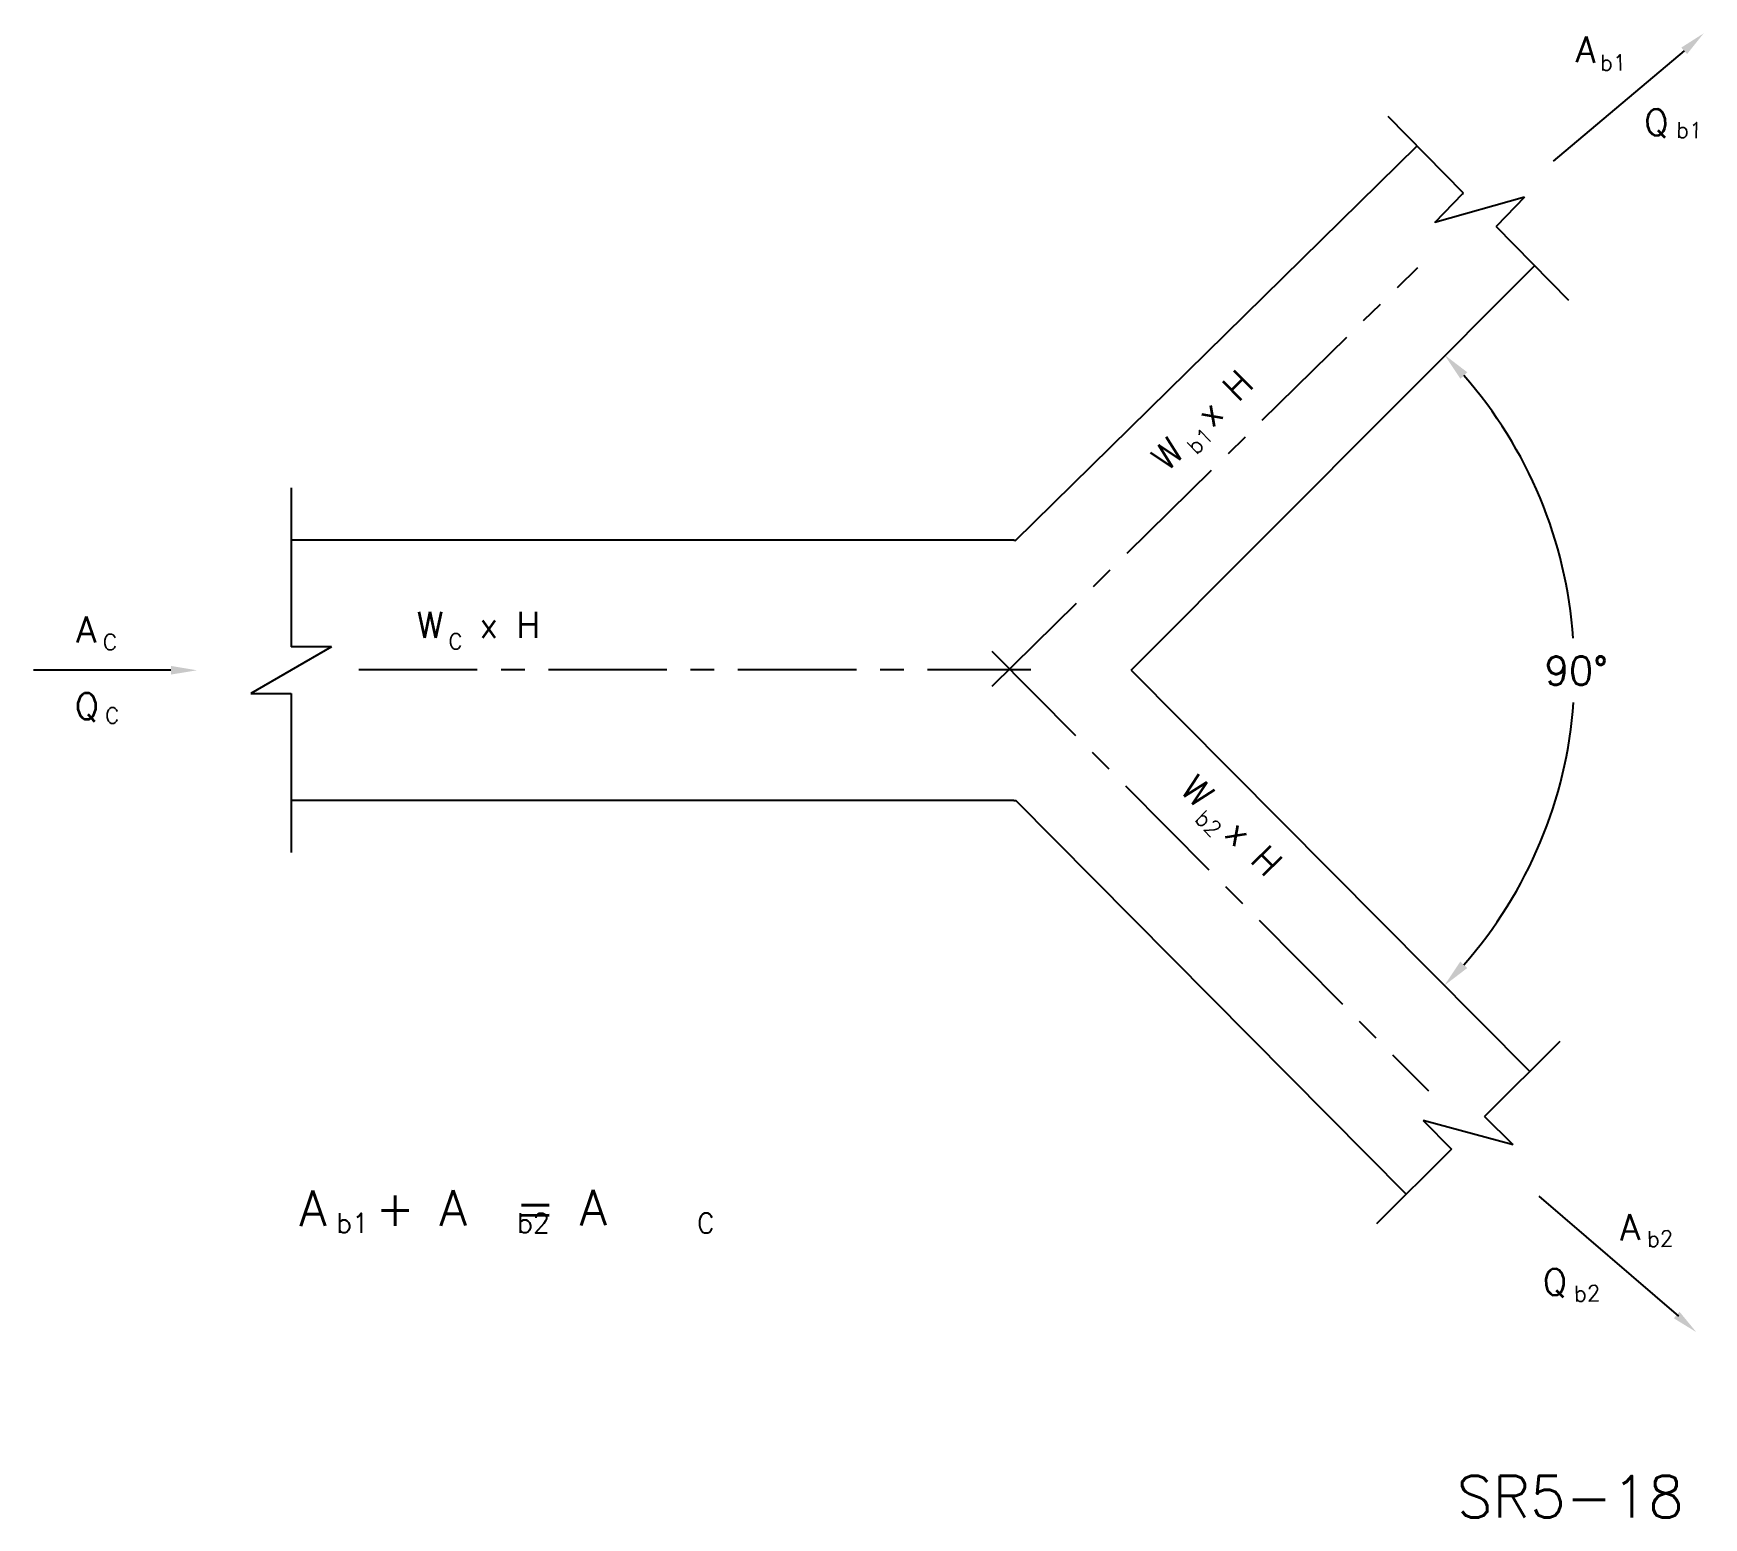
# Model space of a CAD drawing. Extents: x 1.29 to 10.11, y 0.34 to 8.17.
import ezdxf
from ezdxf.enums import TextEntityAlignment as Align

# ---------------------------------------------------------------- set-up
doc = ezdxf.new("R2010")
doc.units = 0
doc.header["$LTSCALE"] = 0.5
doc.header["$MEASUREMENT"] = 0
doc.linetypes.add('CENTER', pattern=[2, 1.25, -0.25, 0.25, -0.25])
doc.layers.get('0').update_dxf_attribs({"linetype": 'CONTINUOUS'})
doc.layers.add('CENTER', color=7, linetype='CENTER')
doc.layers.add('NUMBER', color=7, linetype='CONTINUOUS')
doc.styles.add('ROMANS', font='romans')

msp = doc.modelspace()

# ---------------------------------------------------------------- linework, layer by layer
for p, q in [((10.0036, 8.0786), (9.3121, 7.4964)), ((8.8382, 7.3276), (8.4408, 7.732)), ((6.4736, 5.4931), (8.5936, 7.5766)), ((8.6878, 7.1728), (8.8363, 7.3254)), ((8.8363, 7.3254), (8.8382, 7.3276)), ((9.1609, 7.3064), (8.6878, 7.1728)), ((9.1609, 7.3064), (9.0124, 7.1539)), ((9.0124, 7.1539), (9.0105, 7.1522)), ((9.3954, 6.7605), (9.0105, 7.1522)), ((7.0852, 4.8099), (9.2143, 6.9447)), ((2.653, 5.7717), (2.653, 4.9328)), ((6.4657, 5.4969), (2.653, 5.4969)), ((6.4657, 5.4969), (6.4774, 5.4968)), ((2.8659, 4.9328), (2.4402, 4.6871)), ((2.8659, 4.9328), (2.653, 4.9328)), ((2.0188, 4.8099), (1.293, 4.8099)), ((7.0852, 4.8099), (9.1886, 2.6921)), ((2.4402, 4.6871), (2.653, 4.6871)), ((2.653, 4.6871), (2.653, 3.8482)), ((6.4657, 4.123), (2.653, 4.123)), ((6.4657, 4.123), (6.4767, 4.1228)), ((6.4748, 4.1247), (8.5373, 2.045)), ((9.3469, 2.8504), (8.9504, 2.456)), ((9.1005, 2.3051), (8.6261, 2.4336)), ((8.6261, 2.4336), (8.7762, 2.2827)), ((9.1005, 2.3051), (8.9504, 2.456)), ((8.7762, 2.2827), (8.3796, 1.8883)), ((9.9745, 1.4024), (9.2374, 2.0354))]:
    msp.add_line(p, q)
for centre, start, end in [((7.0746, 4.817), 3.96764, 41.22788), ((7.0773, 4.8073), 318.65062, 355.91056)]:
    msp.add_arc(centre, 2.3486, start, end)
for points in [[(9.9883, 8.0957), (10.0189, 8.0616), (10.1058, 8.1704)], [(8.8227, 6.3478), (8.8593, 6.382), (8.7386, 6.4745)], [(2.0188, 4.8328), (2.0188, 4.7871), (2.1562, 4.8099)], [(8.8587, 3.2386), (8.8222, 3.2728), (8.7378, 3.1463)], [(9.9788, 1.425), (9.9487, 1.3905), (10.0673, 1.3174)]]:
    msp.add_solid(points)
at = {"layer": 'CENTER'}
for p, q in [((6.3511, 4.7266), (8.5979, 6.936)), ((6.3508, 4.9099), (8.6535, 2.5911)), ((3.0103, 4.8138), (6.5568, 4.8138))]:
    msp.add_line(p, q, dxfattribs=at)

# ---------------------------------------------------------------- texts
at = {"style": 'ROMANS'}
for s, height, rotation, p in [('A', 0.1374, 358.54028, (9.4289, 8.0185)), ('b1', 0.083, 0.79336, (9.5602, 7.9739)), ('Q', 0.1374, 3.09424, (9.7954, 7.6292)), ('b1', 0.083, 359.06789, (9.9608, 7.6194)), ('W  x H', 0.1374, 44.52069, (7.2748, 5.8527)), ('b1', 0.083, 44.52069, (7.4282, 5.9428)), ('W  x H', 0.1374, 314.79849, (7.3367, 4.1736)), ('b2', 0.083, 314.79849, (7.4146, 4.0207)), ('A  + A  = A', 0.1875, 0.1374, (2.6962, 1.8773)), ('A', 0.1374, 1.69749, (9.6653, 1.8015)), ('b2', 0.083, 1.69749, (9.8085, 1.7667)), ('Q', 0.1374, 1.50553, (9.2581, 1.5116)), ('b2', 0.083, 1.50553, (9.4235, 1.4788))]:
    msp.add_text(s, height=height, rotation=rotation, dxfattribs=at).set_placement(p)
for s, height, p in [('W  x H', 0.1374, (3.3147, 4.9806)), ('A', 0.1374, (1.5182, 4.9566)), ('C', 0.083, (1.6597, 4.9171)), ('C', 0.083, (3.4823, 4.9213)), ('Q', 0.1374, (1.5102, 4.5518)), ('C', 0.083, (1.6713, 4.5297)), ('b1', 0.10375, (2.8897, 1.8407)), ('b2', 0.10375, (3.844, 1.8407)), ('C', 0.1037, (4.7942, 1.8407))]:
    msp.add_text(s, height=height, dxfattribs=at).set_placement(p)
msp.add_text('90%%d', height=0.15, dxfattribs=at).set_placement((9.4339, 4.8075), align=Align.MIDDLE_CENTER)
at = {"layer": 'NUMBER', "style": 'ROMANS'}
msp.add_text('SR5-18', height=0.22, dxfattribs=at).set_placement((8.8036, 0.3388))

doc.saveas('drawing.dxf')
